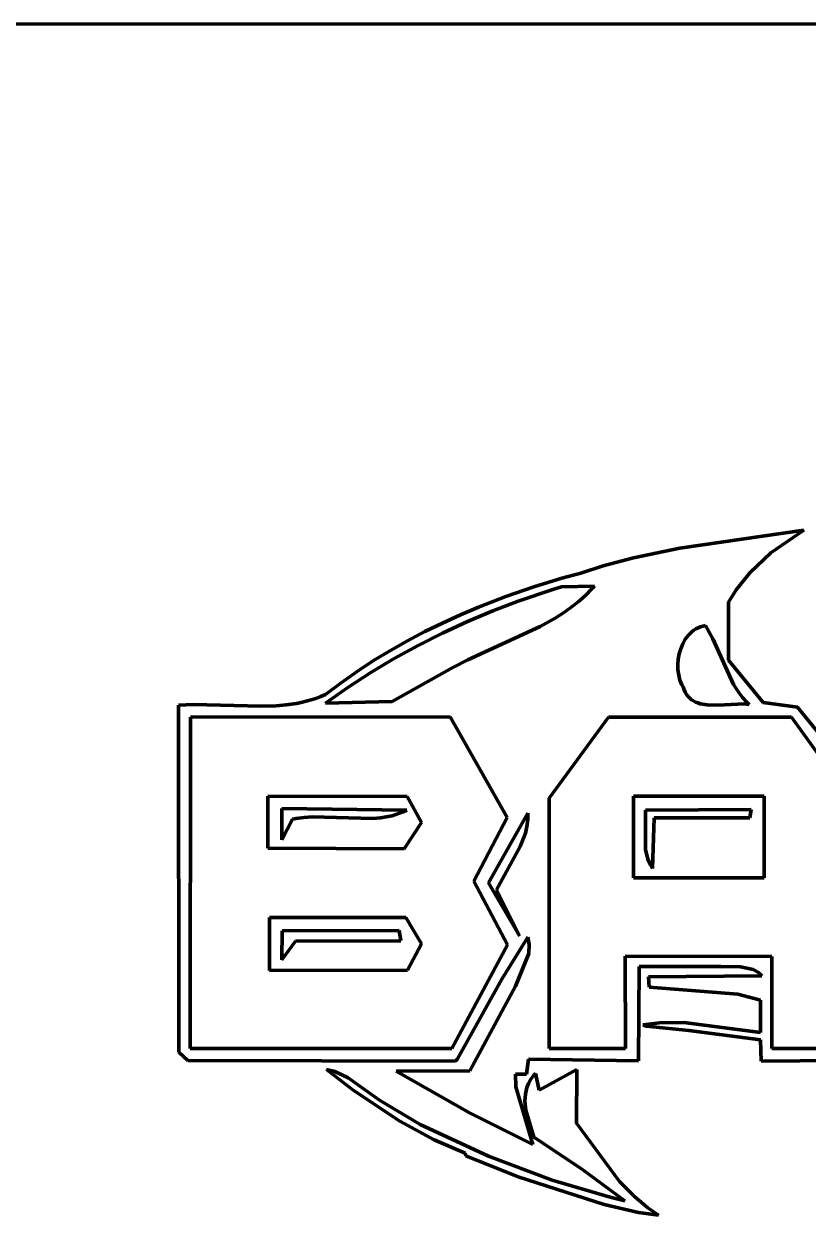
# Model space of a CAD drawing. Header units: millimetres. Extents: x 0 to 8.3, y 0 to 11.7.
# Drawn here: x 3.887 to 5.25, y 9.61 to 11.681 of the extents above; entities that cross this region are included whole.
import ezdxf

# ---------------------------------------------------------------- set-up
doc = ezdxf.new("R2010")
doc.units = ezdxf.units.MM
doc.layers.add('color#000000ff', color=7, linetype='CONTINUOUS', lineweight=100)
doc.layers.add('color#ffffffff', color=7, linetype='CONTINUOUS', lineweight=100)

msp = doc.modelspace()

# ---------------------------------------------------------------- linework, layer by layer
at = {"layer": 'color#000000ff'}
for p, q in [((5.0264, 10.7692), (5.2422, 10.8005)), ((5.2422, 10.8005), (5.1849, 10.761)), ((4.9463, 10.7525), (5.0264, 10.7692)), ((4.8937, 10.7384), (4.9463, 10.7525)), ((5.1849, 10.761), (5.1483, 10.7262)), ((4.8546, 10.726), (4.8937, 10.7384)), ((5.1483, 10.7262), (5.1246, 10.6967)), ((4.773, 10.7019), (4.8219, 10.7169)), ((4.8219, 10.7169), (4.8546, 10.726)), ((4.6768, 10.6667), (4.7246, 10.6852)), ((4.7246, 10.6852), (4.773, 10.7019)), ((4.806, 10.6974), (4.746, 10.6771)), ((4.8212, 10.702), (4.806, 10.6974)), ((4.8785, 10.7034), (4.8212, 10.702)), ((4.8573, 10.6821), (4.8646, 10.6889)), ((4.8646, 10.6889), (4.8716, 10.696)), ((4.8716, 10.696), (4.8785, 10.7034)), ((5.1246, 10.6967), (5.111, 10.6752)), ((4.6454, 10.6533), (4.6768, 10.6667)), ((4.746, 10.6771), (4.7016, 10.6601)), ((4.8263, 10.658), (4.8421, 10.6695)), ((4.8421, 10.6695), (4.8498, 10.6757)), ((4.8498, 10.6757), (4.8573, 10.6821)), ((5.111, 10.6752), (5.1111, 10.5745)), ((4.6143, 10.6391), (4.6454, 10.6533)), ((4.7016, 10.6601), (4.6578, 10.6416)), ((4.7842, 10.6332), (4.8098, 10.6475)), ((4.8098, 10.6475), (4.8263, 10.658)), ((4.5535, 10.6082), (4.5837, 10.6241)), ((4.5837, 10.6241), (4.6143, 10.6391)), ((4.6578, 10.6416), (4.6146, 10.6217)), ((4.6586, 10.5754), (4.7842, 10.6332)), ((5.0476, 10.624), (5.0444, 10.621)), ((5.051, 10.6266), (5.0476, 10.624)), ((5.0546, 10.6289), (5.051, 10.6266)), ((5.0584, 10.6309), (5.0546, 10.6289)), ((5.0624, 10.6326), (5.0584, 10.6309)), ((5.0667, 10.6339), (5.0624, 10.6326)), ((5.0711, 10.6348), (5.0667, 10.6339)), ((5.0842, 10.6115), (5.0711, 10.6348)), ((4.5238, 10.5914), (4.5535, 10.6082)), ((4.6146, 10.6217), (4.5722, 10.6002)), ((5.0317, 10.6029), (5.0282, 10.5944)), ((5.0361, 10.6108), (5.0317, 10.6029)), ((5.0414, 10.6178), (5.0361, 10.6108)), ((5.0444, 10.621), (5.0414, 10.6178)), ((5.1201, 10.5321), (5.0842, 10.6115)), ((4.4947, 10.5737), (4.5238, 10.5914)), ((4.5722, 10.6002), (4.5306, 10.5773)), ((5.0256, 10.5854), (5.0239, 10.5762)), ((5.0282, 10.5944), (5.0256, 10.5854)), ((4.4662, 10.555), (4.4947, 10.5737)), ((4.5306, 10.5773), (4.4898, 10.5529)), ((4.5271, 10.5026), (4.6325, 10.5618)), ((4.6325, 10.5618), (4.6586, 10.5754)), ((5.0239, 10.5762), (5.0232, 10.5669)), ((5.0232, 10.5669), (5.0234, 10.5576)), ((5.1111, 10.5745), (5.1712, 10.501)), ((4.4383, 10.5354), (4.4662, 10.555)), ((4.4898, 10.5529), (4.4499, 10.527)), ((5.0234, 10.5576), (5.0247, 10.5485)), ((5.0247, 10.5485), (5.0269, 10.5399)), ((5.0269, 10.5399), (5.0302, 10.5318)), ((4.411, 10.5149), (4.4383, 10.5354)), ((4.4499, 10.527), (4.411, 10.4997)), ((5.0302, 10.5318), (5.0322, 10.5281)), ((5.0322, 10.5281), (5.0339, 10.5231)), ((5.0339, 10.5231), (5.036, 10.5188)), ((5.1289, 10.5183), (5.1201, 10.5321)), ((4.343, 10.4967), (4.3604, 10.4993)), ((4.3604, 10.4993), (4.369, 10.501)), ((4.369, 10.501), (4.3775, 10.503)), ((4.3775, 10.503), (4.386, 10.5054)), ((4.386, 10.5054), (4.3944, 10.5082)), ((4.3944, 10.5082), (4.4028, 10.5113)), ((4.4028, 10.5113), (4.411, 10.5149)), ((4.411, 10.4997), (4.5271, 10.5026)), ((5.036, 10.5188), (5.0384, 10.5149)), ((5.0384, 10.5149), (5.041, 10.5114)), ((5.041, 10.5114), (5.0439, 10.5084)), ((5.0439, 10.5084), (5.0471, 10.5058)), ((5.0471, 10.5058), (5.0504, 10.5036)), ((5.0504, 10.5036), (5.054, 10.5017)), ((5.054, 10.5017), (5.0578, 10.5001)), ((5.0578, 10.5001), (5.0617, 10.4989)), ((5.0617, 10.4989), (5.0658, 10.4979)), ((5.0928, 10.4964), (5.139, 10.4984)), ((5.1357, 10.5096), (5.1289, 10.5183)), ((5.1432, 10.5014), (5.1357, 10.5096)), ((5.139, 10.4984), (5.1473, 10.4975)), ((5.1473, 10.4975), (5.1432, 10.5014)), ((5.1712, 10.501), (5.2313, 10.4929)), ((4.1554, 10.4962), (4.1819, 10.4976)), ((4.1563, 9.8932), (4.1554, 10.4962)), ((4.1819, 10.4976), (4.2986, 10.4944)), ((4.2986, 10.4944), (4.3254, 10.4952)), ((4.3254, 10.4952), (4.343, 10.4967)), ((5.0658, 10.4979), (5.0744, 10.4967)), ((5.0744, 10.4967), (5.0928, 10.4964)), ((5.2313, 10.4929), (5.2718, 10.4429)), ((4.1767, 10.4757), (4.1761, 9.8997)), ((4.6276, 10.4758), (4.1767, 10.4757)), ((4.7266, 10.3009), (4.6276, 10.4758)), ((4.9029, 10.4757), (4.7997, 10.3346)), ((5.2206, 10.4754), (4.9029, 10.4757)), ((5.3149, 10.3439), (5.2206, 10.4754)), ((4.3106, 10.3382), (4.5532, 10.3378)), ((4.311, 10.2476), (4.3106, 10.3382)), ((4.5532, 10.3378), (4.5779, 10.2926)), ((4.7997, 10.3346), (4.7998, 9.8994)), ((4.946, 10.338), (5.1732, 10.3384)), ((4.9464, 10.1962), (4.946, 10.338)), ((5.1732, 10.3384), (5.173, 10.1963)), ((4.335, 10.317), (4.3352, 10.2623)), ((4.5523, 10.3141), (4.335, 10.317)), ((4.546, 10.311), (4.5523, 10.3141)), ((5.1503, 10.3147), (4.9668, 10.3138)), ((4.9668, 10.3138), (4.967, 10.2455)), ((5.1484, 10.3003), (5.1503, 10.3147)), ((4.3352, 10.2623), (4.3535, 10.2981)), ((4.3535, 10.2981), (4.3603, 10.2995)), ((4.3603, 10.2995), (4.374, 10.3012)), ((4.374, 10.3012), (4.3878, 10.3021)), ((4.3878, 10.3021), (4.43, 10.301)), ((4.43, 10.301), (4.4931, 10.2992)), ((4.4931, 10.2992), (4.5067, 10.3004)), ((4.5067, 10.3004), (4.5201, 10.3027)), ((4.5201, 10.3027), (4.5267, 10.3042)), ((4.5267, 10.3042), (4.5332, 10.3061)), ((4.5332, 10.3061), (4.5397, 10.3084)), ((4.5397, 10.3084), (4.546, 10.311)), ((4.5779, 10.2926), (4.5476, 10.2468)), ((4.6685, 10.1905), (4.7266, 10.3009)), ((4.7628, 10.3085), (4.6944, 10.1874)), ((4.7616, 10.2883), (4.7627, 10.2983)), ((4.7627, 10.2983), (4.7628, 10.3085)), ((4.9794, 10.2125), (4.982, 10.3007)), ((4.982, 10.3007), (5.1484, 10.3003)), ((4.7493, 10.2507), (4.7583, 10.2739)), ((4.7583, 10.2739), (4.7616, 10.2883)), ((4.7082, 10.1756), (4.7493, 10.2507)), ((4.5476, 10.2468), (4.311, 10.2476)), ((4.967, 10.2455), (4.971, 10.2284)), ((4.971, 10.2284), (4.9754, 10.2187)), ((4.9754, 10.2187), (4.9794, 10.2125)), ((4.7271, 10.0798), (4.6685, 10.1905)), ((5.173, 10.1963), (4.9464, 10.1962)), ((4.6944, 10.1874), (4.7478, 10.0955)), ((4.7478, 10.0955), (4.7082, 10.1756)), ((4.3135, 10.127), (4.5508, 10.127)), ((4.3135, 10.035), (4.3135, 10.127)), ((4.5508, 10.127), (4.5776, 10.0817)), ((4.3359, 10.1042), (4.335, 10.0539)), ((4.335, 10.0539), (4.3592, 10.0863)), ((4.5391, 10.1048), (4.3359, 10.1042)), ((4.3592, 10.0863), (4.5418, 10.087)), ((4.5418, 10.087), (4.5391, 10.1048)), ((4.7625, 10.0928), (4.7176, 10.0199)), ((4.7648, 10.0801), (4.7625, 10.0928)), ((4.5776, 10.0817), (4.5533, 10.0357)), ((4.6304, 9.8993), (4.7271, 10.0798)), ((4.7412, 10.0077), (4.7644, 10.0648)), ((4.7644, 10.0648), (4.7648, 10.0801)), ((4.932, 9.8997), (4.9319, 10.0598)), ((4.9319, 10.0598), (5.1865, 10.0597)), ((5.1865, 10.0597), (5.1865, 9.8995)), ((4.5533, 10.0357), (4.3135, 10.035)), ((4.956, 10.0419), (4.955, 9.8782)), ((5.098, 10.0421), (4.956, 10.0419)), ((4.9721, 10.0243), (5.169, 10.0257)), ((4.9734, 10.006), (4.9721, 10.0243)), ((5.1319, 10.0418), (5.098, 10.0421)), ((5.1543, 10.0371), (5.1319, 10.0418)), ((5.1631, 10.0316), (5.1543, 10.0371)), ((5.169, 10.0257), (5.1631, 10.0316)), ((4.7176, 10.0199), (4.6403, 9.8819)), ((4.6619, 9.8608), (4.7412, 10.0077)), ((5.1276, 9.9943), (4.9734, 10.006)), ((5.1667, 9.9837), (5.1276, 9.9943)), ((5.1668, 9.9271), (5.1667, 9.9837)), ((4.9629, 9.9408), (4.9912, 9.9442)), ((4.968, 9.9383), (4.9629, 9.9408)), ((4.9912, 9.9442), (5.0336, 9.9448)), ((5.0336, 9.9448), (5.1668, 9.9271)), ((5.0421, 9.9308), (4.968, 9.9383)), ((5.1665, 9.9147), (5.0421, 9.9308)), ((4.1761, 9.8997), (4.6304, 9.8993)), ((4.7998, 9.8994), (4.932, 9.8997)), ((5.1679, 9.8778), (5.1665, 9.9147)), ((5.1865, 9.8995), (5.3176, 9.8997)), ((4.1716, 9.8788), (4.1563, 9.8932)), ((4.6367, 9.8775), (4.1716, 9.8788)), ((4.6403, 9.8819), (4.6367, 9.8775)), ((4.7639, 9.8808), (4.76, 9.855)), ((4.955, 9.8782), (4.7639, 9.8808)), ((5.3332, 9.8786), (5.1679, 9.8778)), ((4.4128, 9.8633), (4.4273, 9.8598)), ((4.4589, 9.8273), (4.4128, 9.8633)), ((4.4273, 9.8598), (4.4503, 9.8487)), ((4.5339, 9.86), (4.6619, 9.8608)), ((4.6615, 9.788), (4.5339, 9.86)), ((4.7822, 9.8274), (4.8476, 9.8628)), ((4.8476, 9.8628), (4.8471, 9.77)), ((4.4503, 9.8487), (4.5046, 9.8095)), ((4.76, 9.855), (4.7409, 9.855)), ((4.7409, 9.855), (4.7417, 9.8332)), ((4.7611, 9.8316), (4.764, 9.839)), ((4.764, 9.839), (4.7679, 9.8462)), ((4.7679, 9.8462), (4.7728, 9.853)), ((4.7728, 9.853), (4.7757, 9.8563)), ((4.7757, 9.8563), (4.7822, 9.8274)), ((4.54, 9.773), (4.4589, 9.8273)), ((4.7417, 9.8332), (4.7712, 9.733)), ((4.7576, 9.8082), (4.7585, 9.8201)), ((4.7585, 9.8201), (4.7611, 9.8316)), ((4.5046, 9.8095), (4.5753, 9.7676)), ((4.7588, 9.7922), (4.7576, 9.8082)), ((4.7712, 9.733), (4.6615, 9.788)), ((4.7729, 9.7454), (4.7588, 9.7922)), ((4.6001, 9.7407), (4.54, 9.773)), ((4.5753, 9.7676), (4.6943, 9.7125)), ((4.8471, 9.77), (4.9221, 9.6683)), ((4.6538, 9.7174), (4.6001, 9.7407)), ((4.8558, 9.6905), (4.7729, 9.7454)), ((4.655, 9.7131), (4.6538, 9.7174)), ((4.7459, 9.6768), (4.655, 9.7131)), ((4.6943, 9.7125), (4.805, 9.671)), ((4.8954, 9.6283), (4.7459, 9.6768)), ((4.805, 9.671), (4.9056, 9.6412)), ((4.931, 9.6348), (4.8558, 9.6905)), ((4.9221, 9.6683), (4.9483, 9.642)), ((4.9056, 9.6412), (4.931, 9.6348)), ((4.9483, 9.642), (4.971, 9.6229)), ((4.9548, 9.6147), (4.8954, 9.6283)), ((4.9894, 9.6099), (4.9548, 9.6147)), ((4.971, 9.6229), (4.9894, 9.6099))]:
    msp.add_line(p, q, dxfattribs=at)
at = {"layer": 'color#ffffffff'}
for p, q in [((0, 11.6806), (8.2639, 11.6806)), ((5.2422, 10.8005), (5.0264, 10.7692)), ((5.1849, 10.761), (5.2422, 10.8005)), ((5.0264, 10.7692), (4.9463, 10.7525)), ((4.9463, 10.7525), (4.8937, 10.7384)), ((5.1483, 10.7262), (5.1849, 10.761)), ((4.8937, 10.7384), (4.8546, 10.726)), ((5.1246, 10.6967), (5.1483, 10.7262)), ((4.8219, 10.7169), (4.773, 10.7019)), ((4.8546, 10.726), (4.8219, 10.7169)), ((4.7246, 10.6852), (4.6768, 10.6667)), ((4.773, 10.7019), (4.7246, 10.6852)), ((4.746, 10.6771), (4.806, 10.6974)), ((4.806, 10.6974), (4.8212, 10.702)), ((4.8212, 10.702), (4.8785, 10.7034)), ((4.8646, 10.6889), (4.8573, 10.6821)), ((4.8716, 10.696), (4.8646, 10.6889)), ((4.8785, 10.7034), (4.8716, 10.696)), ((5.111, 10.6752), (5.1246, 10.6967)), ((4.6768, 10.6667), (4.6454, 10.6533)), ((4.7016, 10.6601), (4.746, 10.6771)), ((4.8421, 10.6695), (4.8263, 10.658)), ((4.8498, 10.6757), (4.8421, 10.6695)), ((4.8573, 10.6821), (4.8498, 10.6757)), ((5.1111, 10.5745), (5.111, 10.6752)), ((4.6454, 10.6533), (4.6143, 10.6391)), ((4.6578, 10.6416), (4.7016, 10.6601)), ((4.8098, 10.6475), (4.7842, 10.6332)), ((4.8263, 10.658), (4.8098, 10.6475)), ((4.5837, 10.6241), (4.5535, 10.6082)), ((4.6143, 10.6391), (4.5837, 10.6241)), ((4.6146, 10.6217), (4.6578, 10.6416)), ((4.7842, 10.6332), (4.6586, 10.5754)), ((5.0444, 10.621), (5.0476, 10.624)), ((5.0476, 10.624), (5.051, 10.6266)), ((5.051, 10.6266), (5.0546, 10.6289)), ((5.0546, 10.6289), (5.0584, 10.6309)), ((5.0584, 10.6309), (5.0624, 10.6326)), ((5.0624, 10.6326), (5.0667, 10.6339)), ((5.0667, 10.6339), (5.0711, 10.6348)), ((5.0711, 10.6348), (5.0842, 10.6115)), ((4.5535, 10.6082), (4.5238, 10.5914)), ((4.5722, 10.6002), (4.6146, 10.6217)), ((5.0282, 10.5944), (5.0317, 10.6029)), ((5.0317, 10.6029), (5.0361, 10.6108)), ((5.0361, 10.6108), (5.0414, 10.6178)), ((5.0414, 10.6178), (5.0444, 10.621)), ((5.0842, 10.6115), (5.1201, 10.5321)), ((4.5238, 10.5914), (4.4947, 10.5737)), ((4.5306, 10.5773), (4.5722, 10.6002)), ((5.0239, 10.5762), (5.0256, 10.5854)), ((5.0256, 10.5854), (5.0282, 10.5944)), ((4.4947, 10.5737), (4.4662, 10.555)), ((4.4898, 10.5529), (4.5306, 10.5773)), ((4.6325, 10.5618), (4.5271, 10.5026)), ((4.6586, 10.5754), (4.6325, 10.5618)), ((5.0232, 10.5669), (5.0239, 10.5762)), ((5.0234, 10.5576), (5.0232, 10.5669)), ((5.1712, 10.501), (5.1111, 10.5745)), ((4.4662, 10.555), (4.4383, 10.5354)), ((4.4499, 10.527), (4.4898, 10.5529)), ((5.0247, 10.5485), (5.0234, 10.5576)), ((5.0269, 10.5399), (5.0247, 10.5485)), ((5.0302, 10.5318), (5.0269, 10.5399)), ((4.4383, 10.5354), (4.411, 10.5149)), ((4.411, 10.4997), (4.4499, 10.527)), ((5.0322, 10.5281), (5.0302, 10.5318)), ((5.0339, 10.5231), (5.0322, 10.5281)), ((5.036, 10.5188), (5.0339, 10.5231)), ((5.1201, 10.5321), (5.1289, 10.5183)), ((4.3604, 10.4993), (4.343, 10.4967)), ((4.369, 10.501), (4.3604, 10.4993)), ((4.3775, 10.503), (4.369, 10.501)), ((4.386, 10.5054), (4.3775, 10.503)), ((4.3944, 10.5082), (4.386, 10.5054)), ((4.4028, 10.5113), (4.3944, 10.5082)), ((4.411, 10.5149), (4.4028, 10.5113)), ((4.5271, 10.5026), (4.411, 10.4997)), ((5.0384, 10.5149), (5.036, 10.5188)), ((5.041, 10.5114), (5.0384, 10.5149)), ((5.0439, 10.5084), (5.041, 10.5114)), ((5.0471, 10.5058), (5.0439, 10.5084)), ((5.0504, 10.5036), (5.0471, 10.5058)), ((5.054, 10.5017), (5.0504, 10.5036)), ((5.0578, 10.5001), (5.054, 10.5017)), ((5.0617, 10.4989), (5.0578, 10.5001)), ((5.0658, 10.4979), (5.0617, 10.4989)), ((5.139, 10.4984), (5.0928, 10.4964)), ((5.1289, 10.5183), (5.1357, 10.5096)), ((5.1357, 10.5096), (5.1432, 10.5014)), ((5.1473, 10.4975), (5.139, 10.4984)), ((5.1432, 10.5014), (5.1473, 10.4975)), ((5.2313, 10.4929), (5.1712, 10.501)), ((4.1819, 10.4976), (4.1554, 10.4962)), ((4.1554, 10.4962), (4.1563, 9.8932)), ((4.2986, 10.4944), (4.1819, 10.4976)), ((4.3254, 10.4952), (4.2986, 10.4944)), ((4.343, 10.4967), (4.3254, 10.4952)), ((5.0744, 10.4967), (5.0658, 10.4979)), ((5.0928, 10.4964), (5.0744, 10.4967)), ((5.2718, 10.4429), (5.2313, 10.4929)), ((4.1761, 9.8997), (4.1767, 10.4757)), ((4.1767, 10.4757), (4.6276, 10.4758)), ((4.6276, 10.4758), (4.7266, 10.3009)), ((4.7997, 10.3346), (4.9029, 10.4757)), ((4.9029, 10.4757), (5.2206, 10.4754)), ((5.2206, 10.4754), (5.3149, 10.3439)), ((4.3106, 10.3382), (4.311, 10.2476)), ((4.5532, 10.3378), (4.3106, 10.3382)), ((4.5779, 10.2926), (4.5532, 10.3378)), ((4.7998, 9.8994), (4.7997, 10.3346)), ((5.1732, 10.3384), (4.946, 10.338)), ((4.946, 10.338), (4.9464, 10.1962)), ((5.173, 10.1963), (5.1732, 10.3384)), ((4.335, 10.317), (4.5523, 10.3141)), ((4.3352, 10.2623), (4.335, 10.317)), ((4.5523, 10.3141), (4.546, 10.311)), ((4.9668, 10.3138), (5.1503, 10.3147)), ((4.967, 10.2455), (4.9668, 10.3138)), ((5.1503, 10.3147), (5.1484, 10.3003)), ((4.3535, 10.2981), (4.3352, 10.2623)), ((4.3603, 10.2995), (4.3535, 10.2981)), ((4.374, 10.3012), (4.3603, 10.2995)), ((4.3878, 10.3021), (4.374, 10.3012)), ((4.43, 10.301), (4.3878, 10.3021)), ((4.4931, 10.2992), (4.43, 10.301)), ((4.5067, 10.3004), (4.4931, 10.2992)), ((4.5201, 10.3027), (4.5067, 10.3004)), ((4.5267, 10.3042), (4.5201, 10.3027)), ((4.5332, 10.3061), (4.5267, 10.3042)), ((4.5397, 10.3084), (4.5332, 10.3061)), ((4.546, 10.311), (4.5397, 10.3084)), ((4.5476, 10.2468), (4.5779, 10.2926)), ((4.7266, 10.3009), (4.6685, 10.1905)), ((4.6944, 10.1874), (4.7628, 10.3085)), ((4.7627, 10.2983), (4.7616, 10.2883)), ((4.7628, 10.3085), (4.7627, 10.2983)), ((4.982, 10.3007), (4.9794, 10.2125)), ((5.1484, 10.3003), (4.982, 10.3007)), ((4.7583, 10.2739), (4.7493, 10.2507)), ((4.7616, 10.2883), (4.7583, 10.2739)), ((4.7493, 10.2507), (4.7082, 10.1756)), ((4.311, 10.2476), (4.5476, 10.2468)), ((4.971, 10.2284), (4.967, 10.2455)), ((4.9754, 10.2187), (4.971, 10.2284)), ((4.9794, 10.2125), (4.9754, 10.2187)), ((4.6685, 10.1905), (4.7271, 10.0798)), ((4.9464, 10.1962), (5.173, 10.1963)), ((4.7478, 10.0955), (4.6944, 10.1874)), ((4.7082, 10.1756), (4.7478, 10.0955)), ((4.3135, 10.127), (4.3135, 10.035)), ((4.5508, 10.127), (4.3135, 10.127)), ((4.5776, 10.0817), (4.5508, 10.127)), ((4.335, 10.0539), (4.3359, 10.1042)), ((4.3592, 10.0863), (4.335, 10.0539)), ((4.3359, 10.1042), (4.5391, 10.1048)), ((4.5418, 10.087), (4.3592, 10.0863)), ((4.5391, 10.1048), (4.5418, 10.087)), ((4.7176, 10.0199), (4.7625, 10.0928)), ((4.7625, 10.0928), (4.7648, 10.0801)), ((4.5533, 10.0357), (4.5776, 10.0817)), ((4.7271, 10.0798), (4.6304, 9.8993)), ((4.7644, 10.0648), (4.7412, 10.0077)), ((4.7648, 10.0801), (4.7644, 10.0648)), ((5.1865, 10.0597), (4.9319, 10.0598)), ((4.9319, 10.0598), (4.932, 9.8997)), ((5.1865, 9.8995), (5.1865, 10.0597)), ((4.3135, 10.035), (4.5533, 10.0357)), ((4.955, 9.8782), (4.956, 10.0419)), ((4.956, 10.0419), (5.098, 10.0421)), ((5.169, 10.0257), (4.9721, 10.0243)), ((4.9721, 10.0243), (4.9734, 10.006)), ((5.098, 10.0421), (5.1319, 10.0418)), ((5.1319, 10.0418), (5.1543, 10.0371)), ((5.1543, 10.0371), (5.1631, 10.0316)), ((5.1631, 10.0316), (5.169, 10.0257)), ((4.6403, 9.8819), (4.7176, 10.0199)), ((4.7412, 10.0077), (4.6619, 9.8608)), ((4.9734, 10.006), (5.1276, 9.9943)), ((5.1276, 9.9943), (5.1667, 9.9837)), ((5.1667, 9.9837), (5.1668, 9.9271)), ((4.9912, 9.9442), (4.9629, 9.9408)), ((4.9629, 9.9408), (4.968, 9.9383)), ((5.0336, 9.9448), (4.9912, 9.9442)), ((5.1668, 9.9271), (5.0336, 9.9448)), ((4.968, 9.9383), (5.0421, 9.9308)), ((5.0421, 9.9308), (5.1665, 9.9147)), ((4.6304, 9.8993), (4.1761, 9.8997)), ((4.932, 9.8997), (4.7998, 9.8994)), ((5.1665, 9.9147), (5.1679, 9.8778)), ((5.3176, 9.8997), (5.1865, 9.8995)), ((4.1563, 9.8932), (4.1716, 9.8788)), ((4.1716, 9.8788), (4.6367, 9.8775)), ((4.6367, 9.8775), (4.6403, 9.8819)), ((4.76, 9.855), (4.7639, 9.8808)), ((4.7639, 9.8808), (4.955, 9.8782)), ((5.1679, 9.8778), (5.3332, 9.8786)), ((4.4128, 9.8633), (4.4589, 9.8273)), ((4.4273, 9.8598), (4.4128, 9.8633)), ((4.4503, 9.8487), (4.4273, 9.8598)), ((4.6619, 9.8608), (4.5339, 9.86)), ((4.5339, 9.86), (4.6615, 9.788)), ((4.8476, 9.8628), (4.7822, 9.8274)), ((4.8471, 9.77), (4.8476, 9.8628)), ((4.5046, 9.8095), (4.4503, 9.8487)), ((4.7417, 9.8332), (4.7409, 9.855)), ((4.7409, 9.855), (4.76, 9.855)), ((4.764, 9.839), (4.7611, 9.8316)), ((4.7679, 9.8462), (4.764, 9.839)), ((4.7728, 9.853), (4.7679, 9.8462)), ((4.7757, 9.8563), (4.7728, 9.853)), ((4.7822, 9.8274), (4.7757, 9.8563)), ((4.4589, 9.8273), (4.54, 9.773)), ((4.7712, 9.733), (4.7417, 9.8332)), ((4.7585, 9.8201), (4.7576, 9.8082)), ((4.7611, 9.8316), (4.7585, 9.8201)), ((4.5753, 9.7676), (4.5046, 9.8095)), ((4.7576, 9.8082), (4.7588, 9.7922)), ((4.6615, 9.788), (4.7712, 9.733)), ((4.7588, 9.7922), (4.7729, 9.7454)), ((4.54, 9.773), (4.6001, 9.7407)), ((4.6943, 9.7125), (4.5753, 9.7676)), ((4.9221, 9.6683), (4.8471, 9.77)), ((4.6001, 9.7407), (4.6538, 9.7174)), ((4.7729, 9.7454), (4.8558, 9.6905)), ((4.6538, 9.7174), (4.655, 9.7131)), ((4.655, 9.7131), (4.7459, 9.6768)), ((4.805, 9.671), (4.6943, 9.7125)), ((4.7459, 9.6768), (4.8954, 9.6283)), ((4.9056, 9.6412), (4.805, 9.671)), ((4.8558, 9.6905), (4.931, 9.6348)), ((4.9483, 9.642), (4.9221, 9.6683)), ((4.931, 9.6348), (4.9056, 9.6412)), ((4.971, 9.6229), (4.9483, 9.642)), ((4.8954, 9.6283), (4.9548, 9.6147)), ((4.9548, 9.6147), (4.9894, 9.6099)), ((4.9894, 9.6099), (4.971, 9.6229))]:
    msp.add_line(p, q, dxfattribs=at)

doc.saveas('drawing.dxf')
